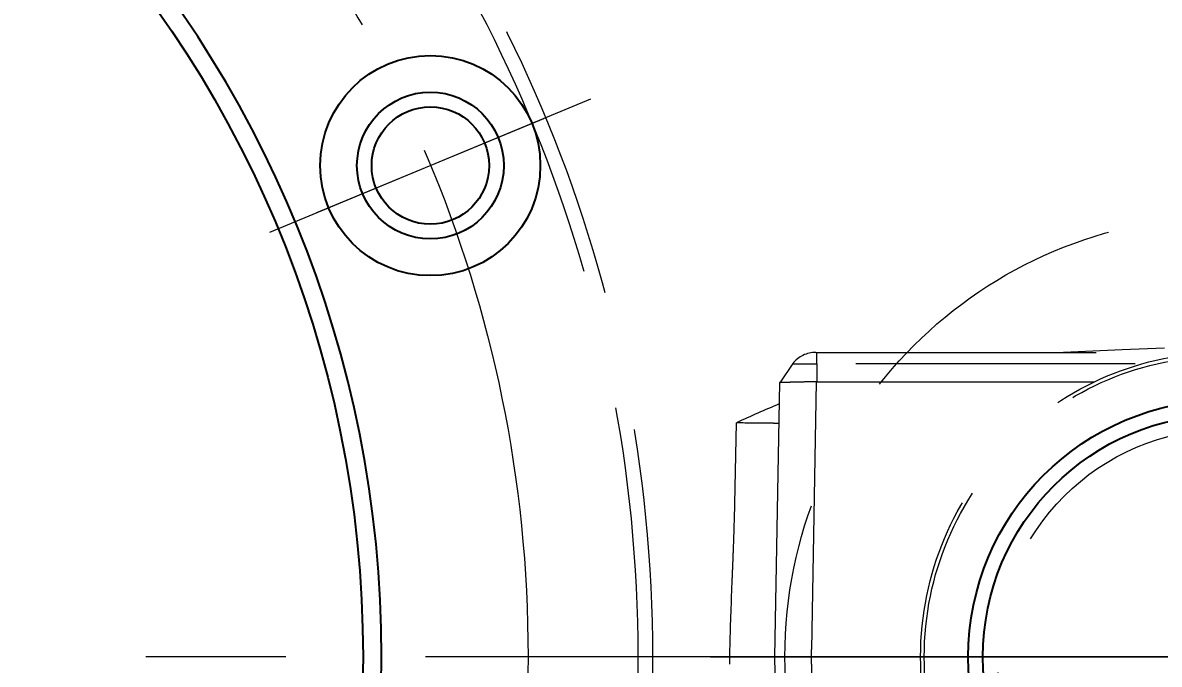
# Model space of a CAD drawing. Header units: millimetres. Extents: x -16130 to 36813, y -8099 to 27484.
# Drawn here: x 30197.7 to 30352.6, y 15929.2 to 16016.6 of the extents above; entities that cross this region are included whole.
import ezdxf

# ---------------------------------------------------------------- set-up
doc = ezdxf.new("R2010")
doc.units = ezdxf.units.MM
doc.header["$LTSCALE"] = 6
doc.header["$PDMODE"] = 99
doc.header["$PDSIZE"] = 1
doc.linetypes.add('CENTER2', pattern=[28.575, 19.05, -3.175, 3.175, -3.175])
doc.linetypes.add('HIDDEN', pattern=[9.525, 6.35, -3.175])
for name, color, linetype, lineweight in [('04_HIDDEN', 2, 'HIDDEN', 13), ('05_CENTER', 4, 'CENTER2', 13), ('08_DIM', 3, 'Continuous', 13)]:
    doc.layers.add(name, color=color, linetype=linetype, lineweight=lineweight)
doc.layers.add('10_DRAFT', color=8, linetype='Continuous', lineweight=0, plot=False)
doc.styles.add('KSS_TXT', font='txt.shx', dxfattribs={"bigfont": 'extfont2.shx'})
doc.dimstyles.new('KSS_DIM', dxfattribs={"dimtxt": 3, "dimasz": 2.5, "dimexe": 1.25, "dimexo": 0.625, "dimtad": 1, "dimdsep": 46, "dimtxsty": 'KSS_TXT', "dimblk": 'OPEN30', "dimcen": 0, "dimazin": 2, "dimtfac": 0.75, "dimtmove": 0, "dimatfit": 3, "dimldrblk": 'OPEN30', "dimfxl": 1, "dimtolj": 1, "dimarcsym": 0})

# ---------------------------------------------------------------- blocks, each defined once
blk = doc.blocks.new('A$C48F43CDD_1_1')
at = {"color": 0}
for radius in [35, 33]:
    blk.add_circle((270, 0), radius, dxfattribs=at)
for centre, radius, start, end in [((0, 0), 665, 270.60954, 89.39046), ((0.03, 0), 155, 272.4667, 87.5333)]:
    blk.add_arc(centre, radius, start, end, dxfattribs=at)
at = {"layer": '04_HIDDEN'}
for radius, start, end in [(655, 270.61895, 89.38105), (605, 270.85804, 89.14196), (603, 270.85804, 89.14196), (192, 272.6531, 87.3469), (190, 272.6467, 87.371)]:
    blk.add_arc((0, 0), radius, start, end, dxfattribs=at)
at = {"layer": '05_CENTER'}
blk.add_line((315.68, 0), (224.32, 0), dxfattribs=at)
blk.add_arc((0, 0), 635, 273.44627, 86.55373, dxfattribs=at)
blk = doc.blocks.new('A$C20874801_1_1')
blk.add_circle((0, 0), 152.5)
at = {"color": 0}
for radius in [10, 8]:
    blk.add_circle((161.68, 66.96), radius, dxfattribs=at)
at = {"layer": '04_HIDDEN'}
blk.add_circle((270, 0), 60, dxfattribs=at)
at = {"layer": '05_CENTER'}
for p, q in [((146.21, 60.55), (177.14, 73.36)), ((446.77, 0), (-234.44, 0))]:
    blk.add_line(p, q, dxfattribs=at)
blk.add_circle((0, 0), 175, dxfattribs=at)
blk = doc.blocks.new('A$C286F13D5_1_1')
blk.add_circle((0, 0), 152.5)
at = {"color": 0}
blk.add_circle((161.67, 66.96), 15, dxfattribs=at)
at = {"layer": '04_HIDDEN'}
blk.add_circle((270, 0), 60, dxfattribs=at)
at = {"layer": '05_CENTER'}
blk.add_line((139.79, 57.9), (183.56, 76.03), dxfattribs=at)
blk.add_circle((0, 0), 175, dxfattribs=at)
at = {"layer": '10_DRAFT'}
blk.add_line((199.87, 0), (340.13, 0), dxfattribs=at)
blk = doc.blocks.new('_Open30')
at = {"color": 0, "linetype": 'ByBlock', "lineweight": -2}
for p, q in [((-1, 0.268), (0, 0)), ((0, 0), (-1, -0.268)), ((0, 0), (-1, 0))]:
    blk.add_line(p, q, dxfattribs=at)
blk = doc.blocks.new('*D2566')
at = {"layer": '08_DIM', "color": 0, "lineweight": -2, "transparency": 16777216}
for p, q in [((30091.56, 16198.28), (30091.56, 16046.16)), ((30361.56, 16002.16), (30361.56, 16053.66)), ((30354.06, 16049.91), (30099.06, 16049.91))]:
    blk.add_line(p, q, dxfattribs=at)
at = {"layer": 'Defpoints', "color": 0, "transparency": 16777216}
for p in [(30091.56, 16200.15), (30091.56, 16049.91), (30361.56, 16000.29)]:
    blk.add_point(p, dxfattribs=at)
at = {"layer": '08_DIM', "color": 0, "lineweight": -2, "transparency": 16777216, "xscale": 7.5, "yscale": 7.5, "zscale": 7.5, "rotation": 180}
blk.add_blockref('_Open30', (30091.56, 16049.91), dxfattribs=at)
at = {"layer": '08_DIM', "color": 0, "lineweight": -2, "transparency": 16777216, "xscale": 7.5, "yscale": 7.5, "zscale": 7.5}
blk.add_blockref('_Open30', (30361.56, 16049.91), dxfattribs=at)
at = {"layer": '08_DIM', "color": 0, "transparency": 16777216, "insert": (30226.56, 16056.28), "char_height": 9, "attachment_point": 5, "style": 'KSS_TXT'}
blk.add_mtext('\\A1;270', dxfattribs=at)
blk = doc.blocks.new('140.096c')
at = {"color": 0}
for p, q in [((-1, 179.51), (1, 179.51)), ((18.67, 178.88), (31.9, 178.59)), ((0, 173.39), (-37.39, 172.72)), ((37.39, 172.72), (0, 173.39)), ((0, 169.28), (0, 173.17)), ((39.97, 170.9), (37.37, 172.7)), ((0, 168.63), (0, 169.28)), ((-1, 168.37), (-37.5, 167.72)), ((-1, 168.39), (0, 168.39)), ((0, 168.41), (0, 168.63)), ((1, 168.41), (0, 168.41)), ((0, 168.39), (0, 168.41)), ((37.5, 167.72), (1, 168.37)), ((37.5, 167.72), (37.5, 167.65)), ((37.5, 167.65), (37.5, 129.78)), ((39.95, 167.65), (37.5, 167.65)), ((39.95, 167.65), (41.5, 167.65)), ((39.95, 9.93), (39.95, 167.65)), ((41.5, 167.78), (41.5, 167.65)), ((41.5, 167.65), (41.5, 10.78))]:
    blk.add_line(p, q, dxfattribs=at)
for radius in [41.5, 41, 31]:
    blk.add_circle((0, 112), radius, dxfattribs=at)
for centre, radius, start, end in [((-86.75, 122.83), 131.11, 22.396, 25.1727), ((959.04, 169.33), 919.09, 179.90012, 179.90159), ((959.04, 169.33), 919.09, 179.90159, 180.10504), ((37.5, 167.78), 4, 0.0013, 51.8299), ((-1323, 70), 1366, 357.31459, 2.68541)]:
    blk.add_arc(centre, radius, start, end, dxfattribs=at)
for points, knots in [([(1, 179.49), (4.07, 179.41), (7.09, 179.3), (10.78, 179.16), (11.52, 179.13), (12.98, 179.07), (13.71, 179.04), (15.88, 178.96), (17.29, 178.91), (18.67, 178.88)], [0, 0, 0, 0, 0.5, 0.5, 0.625, 0.625, 0.75, 0.75, 1, 1, 1, 1]), ([(31.83, 172.82), (31.82, 172.88), (31.82, 172.95), (31.82, 173.28), (31.83, 173.55), (31.85, 173.96), (31.85, 174.1), (31.88, 178.32), (31.89, 178.46), (31.9, 178.59)], [0.8597977, 0.8597977, 0.8597977, 0.8597977, 0.875, 0.875, 0.9375, 0.9375, 0.96875, 0.96875, 1, 1, 1, 1]), ([(37.5, 167.72), (37.49, 168.09), (37.48, 168.45), (37.47, 169.15), (37.46, 169.51), (37.44, 170.16), (37.44, 170.47), (37.42, 171.05), (37.42, 171.32), (37.41, 171.67), (37.41, 171.78), (37.4, 171.98), (37.4, 172.07), (37.39, 172.32), (37.39, 172.46), (37.39, 172.6), (37.38, 172.64), (37.38, 172.69), (37.38, 172.71), (37.38, 172.72), (37.38, 172.72), (37.38, 172.72)], [0, 0, 0, 0, 0.125, 0.125, 0.25, 0.25, 0.375, 0.375, 0.5, 0.5, 0.5625, 0.5625, 0.625, 0.625, 0.75, 0.75, 0.8125, 0.8125, 0.875, 0.875, 0.9008139, 0.9008139, 0.9008139, 0.9008139])]:
    blk.add_open_spline(points, degree=3, knots=knots, dxfattribs=at)
at = {"layer": '05_CENTER', "color": 0}
blk.add_line((0, 0), (0, 184.86), dxfattribs=at)
blk = doc.blocks.new('A$C6849247E')
at = {"color": 4, "xscale": -1, "rotation": 270}
blk.add_blockref('140.096c', (38, 30), dxfattribs=at)

msp = doc.modelspace()

# ---------------------------------------------------------------- block references
for name in ['A$C20874801_1_1', 'A$C286F13D5_1_1', 'A$C48F43CDD_1_1']:
    msp.add_blockref(name, (30091.55559, 15930.15458))
at = {"layer": '04_HIDDEN', "xscale": -1}
msp.add_blockref('A$C6849247E', (30511.55559, 15900.15458), dxfattribs=at)

# ---------------------------------------------------------------- dimensions: what is measured, and where the dimension line sits
at = {"layer": '08_DIM', "color": 1}
dim = msp.add_linear_dim(base=(30091.55559, 16049.90963), p1=(30361.55559, 16000.28813), p2=(30091.55559, 16200.15458), dimstyle='KSS_DIM', override={"dimscale": 3}, dxfattribs=at)
dim.commit()
dim.dimension.update_dxf_attribs({"geometry": '*D2566', "text_midpoint": (30226.55559, 16056.28463)})

doc.saveas('drawing.dxf')
